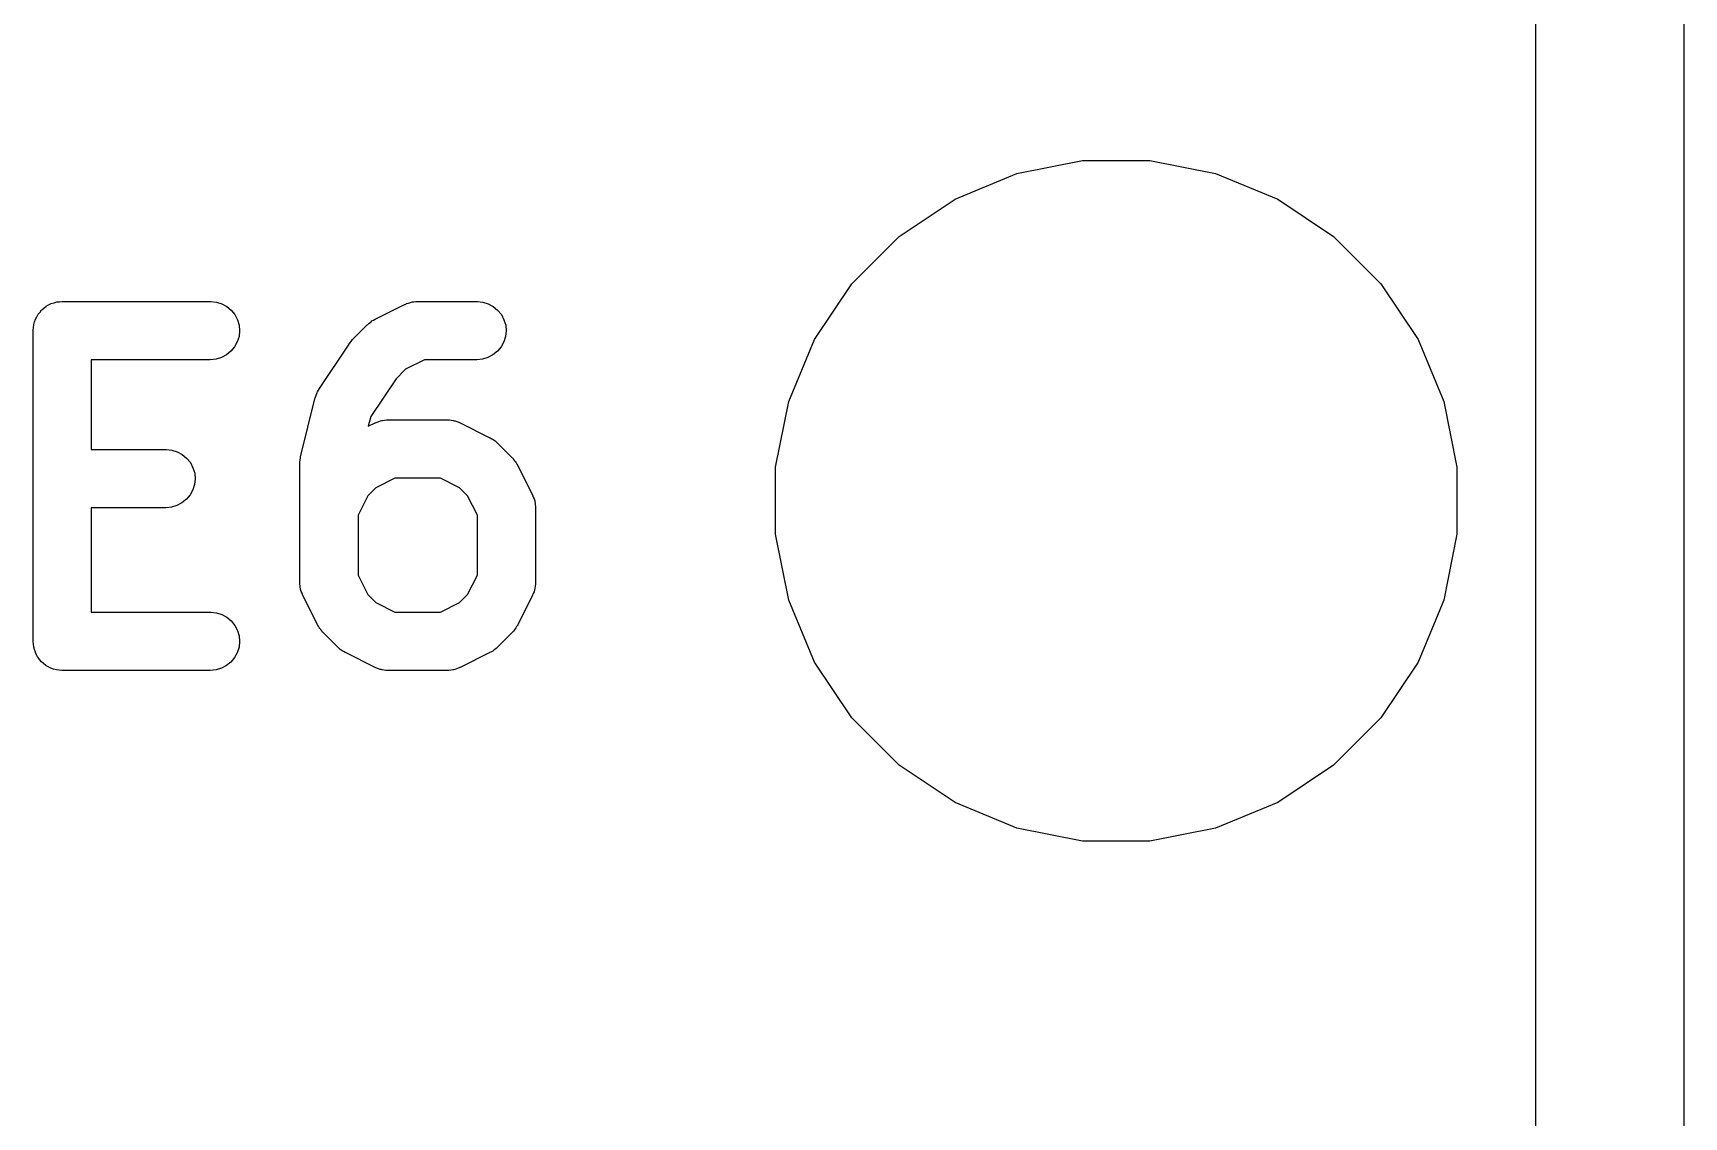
# Model space of a CAD drawing. Extents: x -557.2 to -539.1, y -88 to -54.6.
# Drawn here: x -543.324 to -539.077, y -83.044 to -80.254 of the extents above; entities that cross this region are included whole.
import ezdxf

# ---------------------------------------------------------------- set-up
doc = ezdxf.new("R2010")
doc.units = 0
doc.layers.add('BLACK', color=7, linetype='CONTINUOUS')

msp = doc.modelspace()

# ---------------------------------------------------------------- linework, layer by layer
at = {"layer": 'BLACK', "linetype": 'CONTINUOUS'}
for p, q in [((-539.077, -59.8772), (-539.077, -87.7984)), ((-539.458, -87.6173), (-539.458, -60.0583)), ((-540.793, -80.6152), (-540.624, -80.5815)), ((-540.624, -80.5815), (-540.451, -80.5815)), ((-540.451, -80.5815), (-540.282, -80.6152)), ((-540.952, -80.6812), (-540.793, -80.6152)), ((-540.282, -80.6152), (-540.122, -80.6812)), ((-541.096, -80.7771), (-540.952, -80.6812)), ((-540.122, -80.6812), (-539.979, -80.7771)), ((-541.218, -80.8992), (-541.096, -80.7771)), ((-539.979, -80.7771), (-539.857, -80.8992)), ((-541.314, -81.0427), (-541.218, -80.8992)), ((-539.857, -80.8992), (-539.761, -81.0427)), ((-543.27, -80.9482), (-543.263, -80.9461)), ((-543.263, -80.946), (-543.256, -80.9454)), ((-543.263, -80.9461), (-543.263, -80.946)), ((-543.263, -80.9461), (-543.263, -80.9461)), ((-543.256, -80.9454), (-543.249, -80.9447)), ((-543.249, -80.9447), (-542.868, -80.9447)), ((-542.868, -80.9447), (-542.867, -80.9447)), ((-542.867, -80.9447), (-542.852, -80.9463)), ((-542.852, -80.9463), (-542.838, -80.9508)), ((-542.358, -80.9489), (-542.353, -80.9471)), ((-542.353, -80.9471), (-542.351, -80.9468)), ((-542.351, -80.9468), (-542.349, -80.9461)), ((-542.349, -80.9461), (-542.344, -80.9456)), ((-542.344, -80.9456), (-542.339, -80.9448)), ((-542.339, -80.9448), (-542.337, -80.9449)), ((-542.337, -80.9449), (-542.334, -80.9447)), ((-542.334, -80.9447), (-542.182, -80.9447)), ((-542.182, -80.9447), (-542.181, -80.9447)), ((-542.181, -80.9447), (-542.167, -80.9463)), ((-542.167, -80.9463), (-542.153, -80.9508)), ((-543.318, -80.9902), (-543.314, -80.9839)), ((-543.318, -80.9904), (-543.318, -80.9902)), ((-543.314, -80.9839), (-543.311, -80.9778)), ((-543.311, -80.9773), (-543.306, -80.9719)), ((-543.311, -80.9776), (-543.311, -80.9773)), ((-543.311, -80.9778), (-543.311, -80.9776)), ((-543.306, -80.9719), (-543.302, -80.9665)), ((-543.302, -80.9665), (-543.301, -80.9663)), ((-543.301, -80.9661), (-543.296, -80.9617)), ((-543.301, -80.9663), (-543.301, -80.9661)), ((-543.296, -80.9617), (-543.29, -80.9572)), ((-543.29, -80.9569), (-543.284, -80.9537)), ((-543.29, -80.9571), (-543.29, -80.9569)), ((-543.29, -80.9572), (-543.29, -80.9571)), ((-543.284, -80.9537), (-543.277, -80.9504)), ((-543.277, -80.9502), (-543.27, -80.9482)), ((-543.277, -80.9503), (-543.277, -80.9502)), ((-543.277, -80.9504), (-543.277, -80.9503)), ((-542.838, -80.9508), (-542.825, -80.9578)), ((-542.825, -80.9578), (-542.814, -80.9672)), ((-542.814, -80.9672), (-542.805, -80.9786)), ((-542.805, -80.9786), (-542.798, -80.9916)), ((-542.444, -80.9907), (-542.368, -80.9526)), ((-542.368, -80.9526), (-542.367, -80.9522)), ((-542.367, -80.9522), (-542.365, -80.9514)), ((-542.365, -80.9514), (-542.363, -80.9504)), ((-542.363, -80.9504), (-542.358, -80.9489)), ((-542.153, -80.9508), (-542.14, -80.9578)), ((-542.14, -80.9578), (-542.129, -80.9672)), ((-542.129, -80.9672), (-542.119, -80.9786)), ((-542.119, -80.9786), (-542.113, -80.9916)), ((-543.324, -81.0187), (-543.323, -81.0116)), ((-543.324, -81.0192), (-543.324, -81.0187)), ((-543.324, -81.0197), (-543.324, -81.0192)), ((-543.324, -81.0192), (-543.324, -81.0192)), ((-543.324, -81.0192), (-543.324, -81.0192)), ((-543.324, -81.8197), (-543.324, -81.0197)), ((-543.323, -81.0116), (-543.322, -81.0046)), ((-543.322, -81.0041), (-543.32, -80.9974)), ((-543.322, -81.0044), (-543.322, -81.0041)), ((-543.322, -81.0046), (-543.322, -81.0044)), ((-543.32, -80.9974), (-543.318, -80.9906)), ((-543.318, -80.9906), (-543.318, -80.9904)), ((-542.798, -80.9916), (-542.794, -81.0057)), ((-542.794, -81.0057), (-542.793, -81.0202)), ((-542.793, -81.0202), (-542.794, -81.0348)), ((-542.502, -81.0429), (-542.464, -81.0048)), ((-542.464, -81.0048), (-542.463, -81.004)), ((-542.463, -81.004), (-542.46, -81.0014)), ((-542.46, -81.0014), (-542.457, -80.9985)), ((-542.457, -80.9985), (-542.454, -80.9968)), ((-542.454, -80.9968), (-542.452, -80.9949)), ((-542.452, -80.9949), (-542.448, -80.993)), ((-542.448, -80.993), (-542.444, -80.9907)), ((-542.113, -80.9916), (-542.108, -81.0057)), ((-542.107, -81.0202), (-542.109, -81.0348)), ((-542.108, -81.0057), (-542.107, -81.0202)), ((-542.815, -81.0729), (-542.826, -81.0822)), ((-542.806, -81.0616), (-542.815, -81.0729)), ((-542.799, -81.0488), (-542.806, -81.0616)), ((-542.794, -81.0348), (-542.799, -81.0488)), ((-542.587, -81.1686), (-542.511, -81.0543)), ((-542.511, -81.0534), (-542.506, -81.0482)), ((-542.511, -81.0542), (-542.511, -81.0534)), ((-542.511, -81.0543), (-542.511, -81.0542)), ((-542.511, -81.0542), (-542.511, -81.0542)), ((-542.511, -81.0542), (-542.511, -81.0542)), ((-542.506, -81.0482), (-542.502, -81.0429)), ((-542.129, -81.0729), (-542.141, -81.0822)), ((-542.12, -81.0616), (-542.129, -81.0729)), ((-542.113, -81.0488), (-542.12, -81.0616)), ((-542.109, -81.0348), (-542.113, -81.0488)), ((-541.38, -81.2022), (-541.314, -81.0427)), ((-539.761, -81.0427), (-539.695, -81.2022)), ((-542.868, -81.0947), (-543.174, -81.0947)), ((-543.174, -81.0947), (-543.174, -81.3257)), ((-542.853, -81.0933), (-542.868, -81.0947)), ((-542.839, -81.089), (-542.853, -81.0933)), ((-542.826, -81.0822), (-542.839, -81.089)), ((-542.317, -81.0947), (-542.366, -81.1194)), ((-542.182, -81.0947), (-542.317, -81.0947)), ((-542.168, -81.0933), (-542.182, -81.0947)), ((-542.154, -81.089), (-542.168, -81.0933)), ((-542.141, -81.0822), (-542.154, -81.089)), ((-542.39, -81.1437), (-542.455, -81.241)), ((-542.366, -81.1194), (-542.39, -81.1437)), ((-542.636, -81.3444), (-542.598, -81.192)), ((-542.598, -81.192), (-542.597, -81.191)), ((-542.597, -81.191), (-542.596, -81.1863)), ((-542.596, -81.1863), (-542.594, -81.1815)), ((-542.594, -81.1815), (-542.593, -81.1794)), ((-542.593, -81.1794), (-542.592, -81.1773)), ((-542.592, -81.1773), (-542.59, -81.173)), ((-542.59, -81.173), (-542.587, -81.1686)), ((-541.414, -81.3715), (-541.38, -81.2022)), ((-539.695, -81.2022), (-539.661, -81.3715)), ((-542.455, -81.241), (-542.462, -81.2661)), ((-542.462, -81.2661), (-542.444, -81.2574)), ((-542.444, -81.2574), (-542.443, -81.2569)), ((-542.443, -81.2569), (-542.441, -81.2562)), ((-542.441, -81.2562), (-542.439, -81.2551)), ((-542.439, -81.2551), (-542.434, -81.2536)), ((-542.434, -81.2536), (-542.43, -81.2519)), ((-542.43, -81.2519), (-542.427, -81.2515)), ((-542.427, -81.2515), (-542.425, -81.2509)), ((-542.425, -81.2509), (-542.42, -81.2504)), ((-542.42, -81.2504), (-542.415, -81.2496)), ((-542.415, -81.2496), (-542.413, -81.2497)), ((-542.413, -81.2497), (-542.411, -81.2495)), ((-542.411, -81.2495), (-542.258, -81.2495)), ((-542.258, -81.2495), (-542.257, -81.2495)), ((-542.257, -81.2495), (-542.255, -81.2497)), ((-542.255, -81.2497), (-542.253, -81.2497)), ((-542.253, -81.2497), (-542.248, -81.2505)), ((-542.248, -81.2505), (-542.243, -81.2511)), ((-542.243, -81.2511), (-542.241, -81.2518)), ((-542.241, -81.2518), (-542.238, -81.2521)), ((-542.238, -81.2521), (-542.234, -81.254)), ((-542.234, -81.254), (-542.229, -81.2555)), ((-542.229, -81.2555), (-542.227, -81.2566)), ((-542.227, -81.2566), (-542.225, -81.2574)), ((-542.225, -81.2574), (-542.149, -81.2955)), ((-543.174, -81.3257), (-542.982, -81.3257)), ((-542.982, -81.3257), (-542.981, -81.3257)), ((-542.981, -81.3257), (-542.967, -81.3273)), ((-542.967, -81.3273), (-542.953, -81.3317)), ((-542.149, -81.2955), (-542.148, -81.296)), ((-542.148, -81.296), (-542.144, -81.2982)), ((-542.144, -81.2982), (-542.14, -81.3002)), ((-542.14, -81.3002), (-542.138, -81.3022)), ((-542.138, -81.3022), (-542.135, -81.3039)), ((-542.135, -81.3039), (-542.132, -81.3069)), ((-542.132, -81.3069), (-542.129, -81.3095)), ((-542.129, -81.3095), (-542.091, -81.3476)), ((-542.953, -81.3317), (-542.94, -81.3388)), ((-542.94, -81.3388), (-542.929, -81.3482)), ((-542.929, -81.3482), (-542.919, -81.3596)), ((-542.919, -81.3596), (-542.913, -81.3726)), ((-542.638, -81.3588), (-542.637, -81.3529)), ((-542.638, -81.3602), (-542.638, -81.3588)), ((-542.638, -81.3615), (-542.638, -81.3602)), ((-542.638, -81.3626), (-542.638, -81.3615)), ((-542.638, -81.6673), (-542.638, -81.3626)), ((-542.637, -81.3529), (-542.636, -81.347)), ((-542.636, -81.3457), (-542.636, -81.3444)), ((-542.636, -81.347), (-542.636, -81.3457)), ((-542.091, -81.3476), (-542.09, -81.3484)), ((-542.09, -81.3484), (-542.088, -81.3517)), ((-542.088, -81.3517), (-542.085, -81.3547)), ((-542.085, -81.3547), (-542.083, -81.3574)), ((-542.083, -81.3574), (-542.081, -81.3598)), ((-542.081, -81.3598), (-542.079, -81.3635)), ((-542.079, -81.3635), (-542.077, -81.3671)), ((-542.077, -81.3671), (-542.039, -81.4433)), ((-541.414, -81.5441), (-541.414, -81.3715)), ((-539.661, -81.3715), (-539.661, -81.5441)), ((-542.913, -81.3726), (-542.908, -81.3866)), ((-542.907, -81.4012), (-542.909, -81.4157)), ((-542.908, -81.3866), (-542.907, -81.4012)), ((-542.393, -81.3995), (-542.442, -81.4242)), ((-542.276, -81.3995), (-542.393, -81.3995)), ((-542.227, -81.4242), (-542.276, -81.3995)), ((-542.929, -81.4539), (-542.941, -81.4631)), ((-542.92, -81.4426), (-542.929, -81.4539)), ((-542.913, -81.4297), (-542.92, -81.4426)), ((-542.909, -81.4157), (-542.913, -81.4297)), ((-542.463, -81.4451), (-542.488, -81.4946)), ((-542.442, -81.4242), (-542.463, -81.4451)), ((-542.206, -81.4451), (-542.227, -81.4242)), ((-542.181, -81.4946), (-542.206, -81.4451)), ((-542.039, -81.4433), (-542.038, -81.4442)), ((-542.038, -81.4442), (-542.038, -81.4463)), ((-542.038, -81.4463), (-542.037, -81.4483)), ((-542.037, -81.4483), (-542.035, -81.4532)), ((-542.035, -81.4532), (-542.033, -81.458)), ((-542.982, -81.4757), (-543.174, -81.4757)), ((-543.174, -81.4757), (-543.174, -81.7447)), ((-542.968, -81.4742), (-542.982, -81.4757)), ((-542.954, -81.47), (-542.968, -81.4742)), ((-542.941, -81.4631), (-542.954, -81.47)), ((-542.488, -81.4946), (-542.488, -81.6496)), ((-542.181, -81.6496), (-542.181, -81.4946)), ((-542.033, -81.458), (-542.033, -81.4602)), ((-542.033, -81.4602), (-542.032, -81.4623)), ((-542.032, -81.4623), (-542.032, -81.4674)), ((-542.032, -81.4674), (-542.031, -81.4724)), ((-542.031, -81.4724), (-542.031, -81.4746)), ((-542.031, -81.4746), (-542.031, -81.4768)), ((-542.031, -81.4768), (-542.031, -81.6673)), ((-541.38, -81.7134), (-541.414, -81.5441)), ((-539.661, -81.5441), (-539.695, -81.7134)), ((-542.638, -81.6695), (-542.638, -81.6673)), ((-542.638, -81.6717), (-542.638, -81.6695)), ((-542.488, -81.6496), (-542.463, -81.6991)), ((-542.206, -81.6991), (-542.181, -81.6496)), ((-542.031, -81.6673), (-542.031, -81.6684)), ((-542.031, -81.6684), (-542.031, -81.6706)), ((-542.637, -81.6768), (-542.638, -81.6717)), ((-542.637, -81.6819), (-542.637, -81.6768)), ((-542.636, -81.684), (-542.637, -81.6819)), ((-542.636, -81.6862), (-542.636, -81.684)), ((-542.634, -81.691), (-542.636, -81.6862)), ((-542.632, -81.6959), (-542.634, -81.691)), ((-542.631, -81.6979), (-542.632, -81.6959)), ((-542.631, -81.6999), (-542.631, -81.6979)), ((-542.63, -81.7009), (-542.631, -81.6999)), ((-542.592, -81.7771), (-542.63, -81.7009)), ((-542.463, -81.6991), (-542.442, -81.72)), ((-542.227, -81.72), (-542.206, -81.6991)), ((-542.039, -81.7009), (-542.077, -81.7771)), ((-542.038, -81.6988), (-542.039, -81.7009)), ((-542.037, -81.6969), (-542.038, -81.6988)), ((-542.035, -81.692), (-542.037, -81.6969)), ((-542.034, -81.6872), (-542.035, -81.692)), ((-542.033, -81.685), (-542.034, -81.6872)), ((-542.032, -81.6778), (-542.033, -81.6829)), ((-542.033, -81.6829), (-542.033, -81.685)), ((-542.031, -81.6728), (-542.032, -81.6778)), ((-542.031, -81.6706), (-542.031, -81.6728)), ((-543.174, -81.7447), (-542.868, -81.7447)), ((-542.868, -81.7447), (-542.867, -81.7447)), ((-542.867, -81.7447), (-542.852, -81.7463)), ((-542.852, -81.7463), (-542.838, -81.7508)), ((-542.838, -81.7508), (-542.825, -81.7578)), ((-542.442, -81.72), (-542.393, -81.7447)), ((-542.393, -81.7447), (-542.276, -81.7447)), ((-542.276, -81.7447), (-542.227, -81.72)), ((-541.314, -81.8729), (-541.38, -81.7134)), ((-539.695, -81.7134), (-539.761, -81.8729)), ((-542.825, -81.7578), (-542.814, -81.7672)), ((-542.814, -81.7672), (-542.805, -81.7786)), ((-542.805, -81.7786), (-542.798, -81.7916)), ((-542.798, -81.7916), (-542.794, -81.8056)), ((-542.59, -81.7806), (-542.592, -81.7771)), ((-542.588, -81.7844), (-542.59, -81.7806)), ((-542.586, -81.7868), (-542.588, -81.7844)), ((-542.584, -81.7894), (-542.586, -81.7868)), ((-542.581, -81.7925), (-542.584, -81.7894)), ((-542.579, -81.7958), (-542.581, -81.7925)), ((-542.578, -81.7965), (-542.579, -81.7958)), ((-542.54, -81.8346), (-542.578, -81.7965)), ((-542.091, -81.7965), (-542.129, -81.8346)), ((-542.088, -81.7933), (-542.091, -81.7965)), ((-542.085, -81.7903), (-542.088, -81.7933)), ((-542.084, -81.7877), (-542.085, -81.7903)), ((-542.082, -81.7852), (-542.084, -81.7877)), ((-542.08, -81.7815), (-542.082, -81.7852)), ((-542.077, -81.778), (-542.08, -81.7815)), ((-542.077, -81.7771), (-542.077, -81.778)), ((-543.323, -81.8267), (-543.324, -81.8197)), ((-543.322, -81.8338), (-543.323, -81.8267)), ((-543.322, -81.834), (-543.322, -81.8338)), ((-543.322, -81.8343), (-543.322, -81.834)), ((-543.32, -81.841), (-543.322, -81.8343)), ((-542.794, -81.8348), (-542.799, -81.8488)), ((-542.794, -81.8056), (-542.793, -81.8202)), ((-542.793, -81.8202), (-542.794, -81.8348)), ((-542.537, -81.8373), (-542.54, -81.8346)), ((-542.534, -81.8403), (-542.537, -81.8373)), ((-542.133, -81.838), (-542.136, -81.8409)), ((-542.13, -81.8354), (-542.133, -81.838)), ((-542.129, -81.8346), (-542.13, -81.8354)), ((-543.318, -81.8478), (-543.32, -81.841)), ((-543.318, -81.848), (-543.318, -81.8478)), ((-543.318, -81.8483), (-543.318, -81.848)), ((-543.315, -81.8545), (-543.318, -81.8483)), ((-543.312, -81.8608), (-543.315, -81.8545)), ((-543.311, -81.861), (-543.312, -81.8608)), ((-543.311, -81.8612), (-543.311, -81.861)), ((-543.307, -81.8667), (-543.311, -81.8612)), ((-543.302, -81.8722), (-543.307, -81.8667)), ((-543.302, -81.8723), (-543.302, -81.8722)), ((-543.302, -81.8726), (-543.302, -81.8723)), ((-543.297, -81.877), (-543.302, -81.8726)), ((-543.291, -81.8816), (-543.297, -81.877)), ((-543.291, -81.8817), (-543.291, -81.8816)), ((-543.291, -81.8819), (-543.291, -81.8817)), ((-543.285, -81.8852), (-543.291, -81.8819)), ((-542.815, -81.8729), (-542.826, -81.8822)), ((-542.806, -81.8616), (-542.815, -81.8729)), ((-542.799, -81.8488), (-542.806, -81.8616)), ((-542.531, -81.842), (-542.534, -81.8403)), ((-542.529, -81.8439), (-542.531, -81.842)), ((-542.525, -81.8459), (-542.529, -81.8439)), ((-542.521, -81.8482), (-542.525, -81.8459)), ((-542.52, -81.8487), (-542.521, -81.8482)), ((-542.444, -81.8868), (-542.52, -81.8487)), ((-542.149, -81.8487), (-542.225, -81.8868)), ((-542.145, -81.8464), (-542.149, -81.8487)), ((-542.141, -81.8445), (-542.145, -81.8464)), ((-542.139, -81.8426), (-542.141, -81.8445)), ((-542.136, -81.8409), (-542.139, -81.8426)), ((-541.218, -82.0164), (-541.314, -81.8729)), ((-539.761, -81.8729), (-539.857, -82.0164)), ((-543.278, -81.8886), (-543.285, -81.8852)), ((-543.278, -81.8887), (-543.278, -81.8886)), ((-543.278, -81.8888), (-543.278, -81.8887)), ((-543.271, -81.8909), (-543.278, -81.8888)), ((-543.264, -81.8931), (-543.271, -81.8909)), ((-543.264, -81.8932), (-543.264, -81.8931)), ((-543.264, -81.8931), (-543.264, -81.8931)), ((-543.257, -81.8939), (-543.264, -81.8932)), ((-543.25, -81.8947), (-543.257, -81.8939)), ((-543.249, -81.8947), (-543.25, -81.8947)), ((-542.868, -81.8947), (-543.249, -81.8947)), ((-543.249, -81.8947), (-543.249, -81.8947)), ((-543.249, -81.8947), (-543.249, -81.8947)), ((-543.249, -81.8947), (-543.249, -81.8947)), ((-542.853, -81.8933), (-542.868, -81.8947)), ((-542.839, -81.889), (-542.853, -81.8933)), ((-542.826, -81.8822), (-542.839, -81.889)), ((-542.442, -81.8876), (-542.444, -81.8868)), ((-542.44, -81.8886), (-542.442, -81.8876)), ((-542.435, -81.8902), (-542.44, -81.8886)), ((-542.431, -81.892), (-542.435, -81.8902)), ((-542.428, -81.8924), (-542.431, -81.892)), ((-542.426, -81.8931), (-542.428, -81.8924)), ((-542.421, -81.8936), (-542.426, -81.8931)), ((-542.416, -81.8945), (-542.421, -81.8936)), ((-542.414, -81.8945), (-542.416, -81.8945)), ((-542.412, -81.8947), (-542.414, -81.8945)), ((-542.411, -81.8947), (-542.412, -81.8947)), ((-542.258, -81.8947), (-542.411, -81.8947)), ((-542.256, -81.8945), (-542.258, -81.8947)), ((-542.254, -81.8946), (-542.256, -81.8945)), ((-542.249, -81.8938), (-542.254, -81.8946)), ((-542.244, -81.8933), (-542.249, -81.8938)), ((-542.242, -81.8926), (-542.244, -81.8933)), ((-542.239, -81.8923), (-542.242, -81.8926)), ((-542.235, -81.8905), (-542.239, -81.8923)), ((-542.23, -81.889), (-542.235, -81.8905)), ((-542.228, -81.888), (-542.23, -81.889)), ((-542.226, -81.8872), (-542.228, -81.888)), ((-542.225, -81.8868), (-542.226, -81.8872)), ((-541.096, -82.1385), (-541.218, -82.0164)), ((-539.857, -82.0164), (-539.979, -82.1385)), ((-540.952, -82.2344), (-541.096, -82.1385)), ((-539.979, -82.1385), (-540.122, -82.2344)), ((-540.793, -82.3004), (-540.952, -82.2344)), ((-540.122, -82.2344), (-540.282, -82.3004)), ((-540.624, -82.3341), (-540.793, -82.3004)), ((-540.282, -82.3004), (-540.451, -82.3341)), ((-540.451, -82.3341), (-540.624, -82.3341))]:
    msp.add_line(p, q, dxfattribs=at)

doc.saveas('drawing.dxf')
